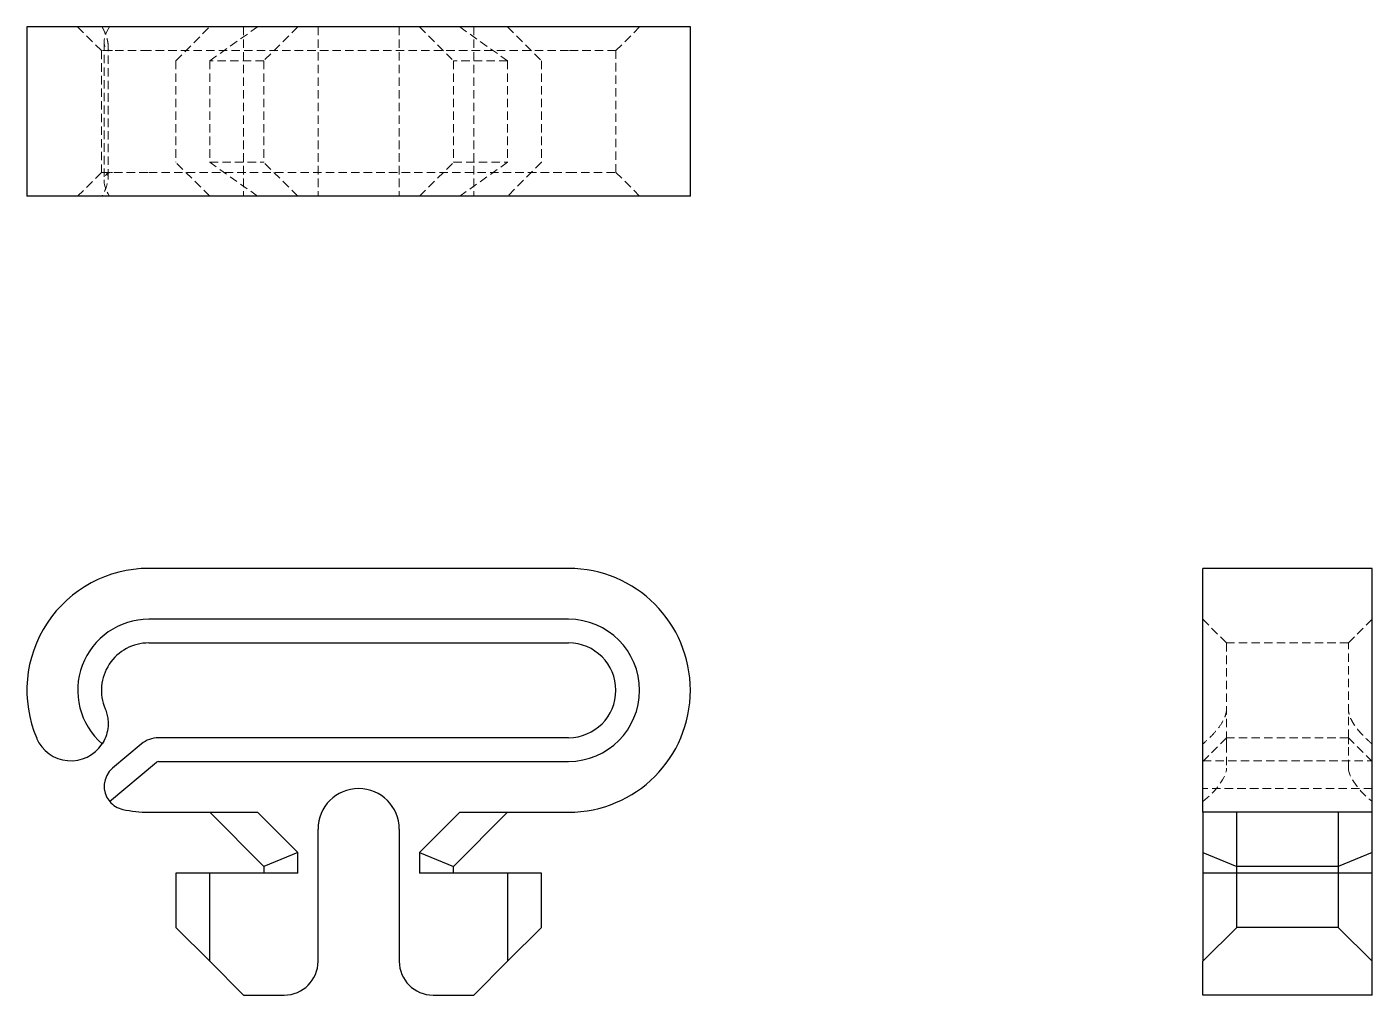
# Model space of a CAD drawing. Header units: millimetres. Extents: x 33 to 236, y 25 to 171.
import ezdxf

# ---------------------------------------------------------------- set-up
doc = ezdxf.new("R2010")
doc.units = ezdxf.units.MM
doc.linetypes.add('HIDDEN', pattern=[1.905, 1.27, -0.635])

msp = doc.modelspace()

# ---------------------------------------------------------------- linework, layer by layer
at = {"color": 7, "linetype": 'Continuous', "lineweight": 25}
for p, q in [((33, 170.75), (33, 145.24)), ((51.37, 170.75), (33, 170.75)), ((114.63, 170.75), (51.37, 170.75)), ((133, 170.75), (114.63, 170.75)), ((133, 145.24), (133, 170.75)), ((51.37, 145.24), (33, 145.24)), ((114.63, 145.24), (51.37, 145.24)), ((133, 145.24), (114.63, 145.24)), ((114.63, 89.14), (51.37, 89.14)), ((210.24, 52.41), (210.24, 89.14)), ((235.75, 89.14), (210.24, 89.14)), ((235.75, 52.41), (235.75, 89.14)), ((114.63, 81.49), (51.37, 81.49)), ((51.37, 77.92), (114.63, 77.92)), ((114.63, 63.63), (52.85, 63.63)), ((50.23, 62.68), (45.91, 59.06)), ((45.47, 54.02), (52.52, 59.94)), ((52.85, 60.06), (114.63, 60.06)), ((51.37, 52.41), (67.77, 52.41)), ((60.55, 52.41), (68.71, 44.24)), ((73.82, 46.36), (67.77, 52.41)), ((98.23, 52.41), (92.18, 46.36)), ((97.29, 44.24), (105.45, 52.41)), ((98.23, 52.41), (114.63, 52.41)), ((235.75, 52.41), (210.24, 52.41)), ((210.24, 52.41), (210.24, 46.36)), ((215.34, 44.24), (215.34, 52.41)), ((230.64, 52.41), (230.64, 44.24)), ((235.75, 46.36), (235.75, 52.41)), ((76.88, 29.96), (76.88, 49.86)), ((89.12, 49.86), (89.12, 29.96)), ((73.82, 46.36), (68.71, 44.24)), ((73.82, 43.22), (73.82, 46.36)), ((92.18, 46.36), (97.29, 44.24)), ((92.18, 46.36), (92.18, 43.22)), ((210.24, 46.36), (215.34, 44.24)), ((210.24, 46.36), (210.24, 43.22)), ((235.75, 46.36), (230.64, 44.24)), ((235.75, 43.22), (235.75, 46.36)), ((55.45, 43.22), (55.45, 35.06)), ((60.55, 43.22), (55.45, 43.22)), ((60.55, 29.96), (60.55, 43.22)), ((73.82, 43.22), (60.55, 43.22)), ((68.71, 44.24), (68.71, 43.22)), ((105.45, 43.22), (92.18, 43.22)), ((97.29, 43.22), (97.29, 44.24)), ((105.45, 43.22), (105.45, 29.96)), ((110.55, 43.22), (105.45, 43.22)), ((110.55, 35.06), (110.55, 43.22)), ((215.34, 43.22), (210.24, 43.22)), ((210.24, 43.22), (210.24, 29.96)), ((230.64, 44.24), (215.34, 44.24)), ((215.34, 43.22), (215.34, 44.24)), ((215.34, 35.06), (215.34, 43.22)), ((230.64, 43.22), (215.34, 43.22)), ((230.64, 44.24), (230.64, 43.22)), ((230.64, 43.22), (230.64, 35.06)), ((235.75, 43.22), (230.64, 43.22)), ((235.75, 29.96), (235.75, 43.22)), ((55.45, 35.06), (60.55, 29.96)), ((105.45, 29.96), (110.55, 35.06)), ((210.24, 29.96), (215.34, 35.06)), ((230.64, 35.06), (215.34, 35.06)), ((230.64, 35.06), (235.75, 29.96)), ((60.55, 29.96), (65.65, 24.86)), ((100.35, 24.86), (105.45, 29.96)), ((210.24, 24.86), (210.24, 29.96)), ((235.75, 24.86), (235.75, 29.96)), ((65.65, 24.86), (71.78, 24.86)), ((94.22, 24.86), (100.35, 24.86)), ((235.75, 24.86), (210.24, 24.86))]:
    msp.add_line(p, q, dxfattribs=at)
at = {"color": 7, "linetype": 'HIDDEN', "lineweight": 18}
for p, q in [((40.65, 170.75), (44.22, 167.17)), ((55.45, 165.64), (60.55, 170.75)), ((60.55, 165.64), (67.77, 170.75)), ((65.65, 170.75), (65.65, 145.24)), ((73.82, 170.75), (68.71, 165.64)), ((76.88, 170.75), (76.88, 145.24)), ((89.12, 170.75), (89.12, 145.24)), ((92.18, 170.75), (97.29, 165.64)), ((98.23, 170.75), (105.45, 165.64)), ((100.35, 170.75), (100.35, 145.24)), ((105.45, 170.75), (110.55, 165.64)), ((121.78, 167.17), (125.35, 170.75)), ((44.64, 168.45), (44.64, 147.53)), ((51.37, 167.17), (44.22, 167.17)), ((44.22, 167.17), (44.22, 148.81)), ((45.25, 148.04), (45.25, 167.94)), ((114.63, 167.17), (51.37, 167.17)), ((121.78, 167.17), (114.63, 167.17)), ((121.78, 148.81), (121.78, 167.17)), ((55.45, 165.64), (55.45, 150.34)), ((68.71, 165.64), (60.55, 165.64)), ((60.55, 165.64), (60.55, 150.34)), ((68.71, 165.64), (68.71, 150.34)), ((105.45, 165.64), (97.29, 165.64)), ((97.29, 165.64), (97.29, 150.34)), ((105.45, 165.64), (105.45, 150.34)), ((110.55, 165.64), (110.55, 150.34)), ((60.55, 145.24), (55.45, 150.34)), ((60.55, 150.34), (68.71, 150.34)), ((67.77, 145.24), (60.55, 150.34)), ((73.82, 145.24), (68.71, 150.34)), ((92.18, 145.24), (97.29, 150.34)), ((97.29, 150.34), (105.45, 150.34)), ((105.45, 150.34), (98.23, 145.24)), ((110.55, 150.34), (105.45, 145.24)), ((44.22, 148.81), (40.65, 145.24)), ((44.22, 148.81), (51.37, 148.81)), ((51.37, 148.81), (114.63, 148.81)), ((114.63, 148.81), (121.78, 148.81)), ((125.35, 145.24), (121.78, 148.81)), ((213.81, 77.92), (210.24, 81.49)), ((232.17, 77.92), (235.75, 81.49)), ((213.81, 77.92), (213.81, 63.63)), ((232.17, 77.92), (213.81, 77.92)), ((232.17, 63.63), (232.17, 77.92)), ((213.81, 63.63), (210.24, 60.06)), ((232.17, 63.63), (213.81, 63.63)), ((213.81, 63.63), (213.81, 62.68)), ((235.75, 60.06), (232.17, 63.63)), ((232.17, 62.68), (232.17, 63.63)), ((213.81, 62.68), (213.81, 59.06)), ((232.17, 59.06), (232.17, 62.68)), ((210.24, 60.16), (235.75, 60.16)), ((235.75, 55.98), (210.24, 55.98))]:
    msp.add_line(p, q, dxfattribs=at)
at = {"color": 7, "linetype": 'Continuous', "lineweight": 25}
for centre, radius, start, end in [((51.37, 70.78), 18.37, 90, 203.0912), ((114.63, 70.78), 18.37, 270, 90), ((51.37, 70.78), 10.71, 90, 228.9332), ((114.63, 70.78), 10.71, 270, 90), ((51.37, 70.78), 7.14, 90, 203.0912), ((114.63, 70.78), 7.14, 270, 90), ((39.63, 65.77), 5.61, 203.0912, 326.7707), ((52.85, 59.55), 4.08, 90, 130), ((48.21, 56.32), 3.57, 130, 220), ((52.85, 59.55), 0.51, 90, 130), ((83, 49.86), 6.12, 0, 180), ((48.21, 56.32), 3.57, 220, 257.6759), ((51.37, 70.78), 18.37, 257.6759, 270), ((71.78, 29.96), 5.1, 270, 0), ((94.22, 29.96), 5.1, 180, 270)]:
    msp.add_arc(centre, radius, start, end, dxfattribs=at)
at = {"color": 7, "linetype": 'HIDDEN', "lineweight": 18}
for centre, major_axis, ratio, start_param, end_param in [((48.21, 170.75), (3.24, 3.24), 0.466308, 2.007129, 3.577925), ((48.21, 145.24), (-3.24, 3.24), 0.466308, 5.846853, 7.417649), ((210.24, 56.32), (3.36, 3.36), 0.36397, 4.363323, 5.934119), ((235.75, 56.32), (-3.36, 3.36), 0.36397, 0.349066, 1.919862)]:
    msp.add_ellipse(centre, major_axis=major_axis, ratio=ratio, start_param=start_param, end_param=end_param, dxfattribs=at)
for points, knots in [([(44.33, 170.75), (44.55, 170.35), (44.73, 169.96), (44.95, 169.39), (45.01, 169.2), (45.12, 168.84), (45.16, 168.66), (45.22, 168.31), (45.24, 168.15), (45.25, 167.84), (45.24, 167.7), (45.18, 167.46), (45.14, 167.36), (45, 167.21), (44.91, 167.17), (44.8, 167.17)], [0, 0, 0, 0, 0.25, 0.25, 0.375, 0.375, 0.5, 0.5, 0.625, 0.625, 0.75, 0.75, 0.875, 0.875, 1, 1, 1, 1]), ([(44.8, 148.81), (44.91, 148.81), (45, 148.77), (45.13, 148.63), (45.18, 148.52), (45.27, 148.16), (45.25, 147.84), (45.13, 147.15), (45.03, 146.79), (44.73, 146.02), (44.55, 145.63), (44.33, 145.24)], [0, 0, 0, 0, 0.125, 0.125, 0.25, 0.25, 0.5, 0.5, 0.75, 0.75, 1, 1, 1, 1]), ([(213.81, 67.97), (213.81, 67.71), (213.77, 67.45), (213.63, 66.93), (213.52, 66.66), (213.16, 65.91), (212.84, 65.44), (212.15, 64.57), (211.79, 64.16), (211.02, 63.39), (210.63, 63.03), (210.24, 62.7)], [0, 0, 0, 0, 0.125, 0.125, 0.25, 0.25, 0.5, 0.5, 0.75, 0.75, 1, 1, 1, 1]), ([(235.75, 62.7), (235.35, 63.03), (234.96, 63.39), (234.39, 63.96), (234.2, 64.16), (233.84, 64.57), (233.66, 64.78), (233.31, 65.22), (233.15, 65.45), (232.84, 65.92), (232.7, 66.16), (232.46, 66.66), (232.36, 66.92), (232.21, 67.45), (232.17, 67.71), (232.17, 67.97)], [0, 0, 0, 0, 0.25, 0.25, 0.375, 0.375, 0.5, 0.5, 0.625, 0.625, 0.75, 0.75, 0.875, 0.875, 1, 1, 1, 1])]:
    msp.add_open_spline(points, degree=3, knots=knots, dxfattribs=at)
at = {"color": 7, "linetype": 'Continuous', "lineweight": 25}
msp.add_open_spline([(44.8, 67.97), (44.91, 67.71), (45, 67.45), (45.13, 66.93), (45.18, 66.66), (45.27, 65.91), (45.25, 65.44), (45.13, 64.57), (45.03, 64.16), (44.73, 63.39), (44.55, 63.03), (44.33, 62.7)], degree=3, knots=[0, 0, 0, 0, 0.125, 0.125, 0.25, 0.25, 0.5, 0.5, 0.75, 0.75, 1, 1, 1, 1], dxfattribs=at)

doc.saveas('drawing.dxf')
